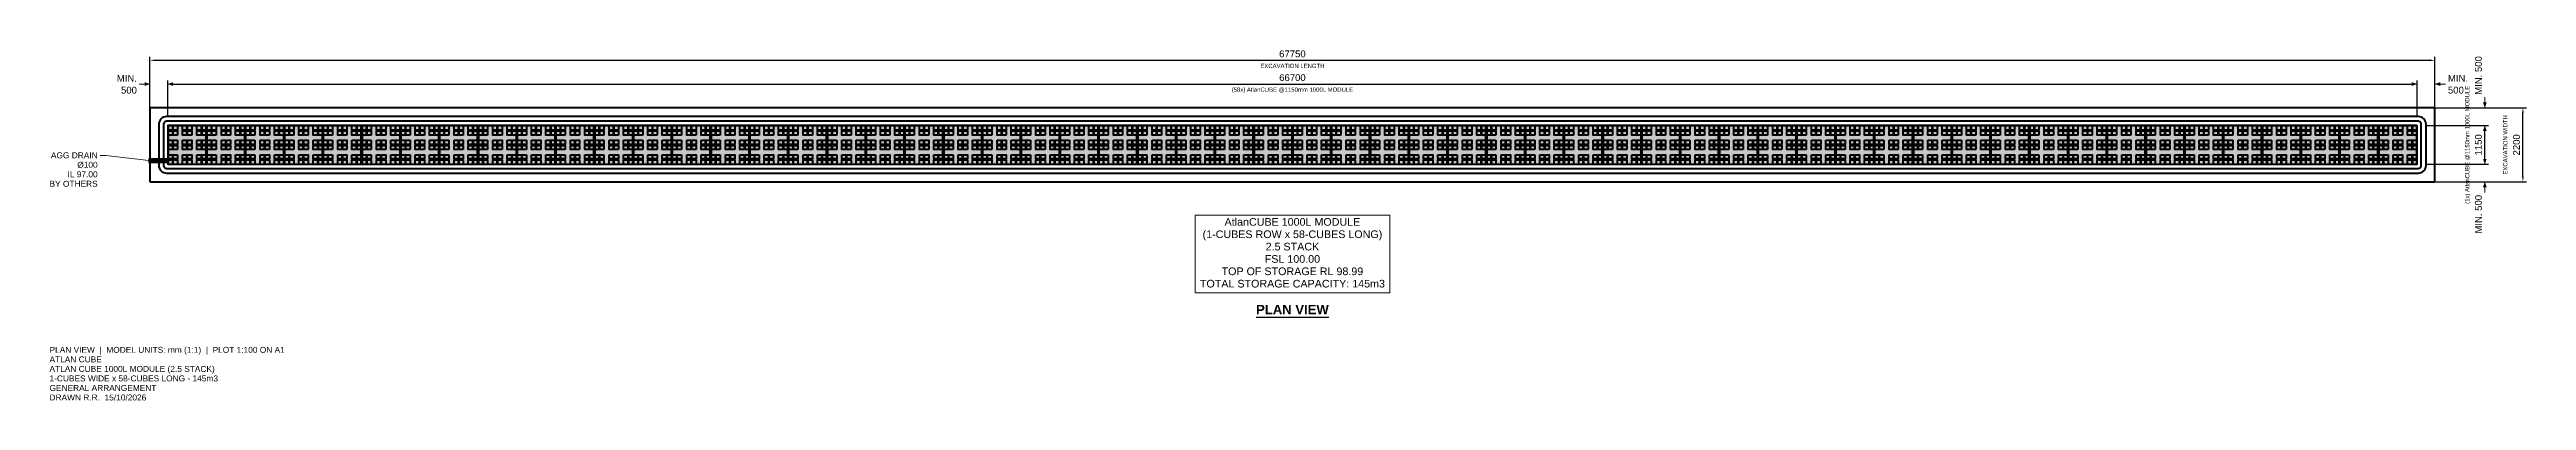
# Model space of a CAD drawing. Header units: millimetres. Extents: x -3504 to 69941, y -7018 to 3408.
import ezdxf
from ezdxf.enums import TextEntityAlignment as Align

# ---------------------------------------------------------------- set-up
doc = ezdxf.new("R2010")
doc.units = ezdxf.units.MM
for name, color, linetype in [('ANNOTATIONS', 7, 'Continuous'), ('DIMENSIONS', 7, 'Continuous'), ('EXCAVATION', 1, 'Continuous'), ('LEADERS', 7, 'Continuous'), ('MODULE_ART', 7, 'Continuous'), ('PIPES', 7, 'Continuous'), ('TANK', 7, 'Continuous'), ('TITLE', 7, 'Continuous')]:
    doc.layers.add(name, color=color, linetype=linetype)
doc.styles.add('ARIAL', font='arial.ttf')
doc.styles.add('ARIAL_BOLD', font='arialbd.ttf')
doc.dimstyles.get("Standard").update_dxf_attribs({"dimtxt": 2.5, "dimasz": 2.5, "dimexe": 1.25, "dimexo": 0.625, "dimtad": 1, "dimcen": 2.5, "dimazin": 3, "dimtfac": 1, "dimtmove": 0, "dimatfit": 3})

# ---------------------------------------------------------------- blocks, each defined once
blk = doc.blocks.new('atlancube_plan')
at = {"lineweight": -2}
for points in [[(1150, 1150), (0, 1150), (0, 0), (1150, 0)], [(11.4425, 5.727), (1138.5575, 5.727), (1138.5575, 1138.5575), (11.4425, 1138.5575)]]:
    blk.add_lwpolyline(points, close=True, dxfattribs=at)
for points in [[(1018.4055, 583.579), (1018.4055, 709.4465), (1138.5575, 709.4465), (1138.5575, 863.926), (1018.4055, 863.926), (1018.4055, 989.805), (1138.5575, 989.805), (1138.5575, 1012.69), (1018.4055, 1012.69), (1018.4055, 1138.5575), (989.805, 1138.5575), (989.805, 1012.69), (863.926, 1012.69), (863.926, 1138.5575), (715.1735, 1138.5575), (715.1735, 1012.69), (589.306, 1012.69), (589.306, 1138.5575), (560.694, 1138.5575), (560.694, 1012.69), (440.542, 1012.69), (440.542, 1138.5575), (286.074, 1138.5575), (286.074, 1012.69), (160.195, 1012.69), (160.195, 1138.5575), (137.31, 1138.5575), (137.31, 1012.69), (11.4425, 1012.69), (11.4425, 989.805), (137.31, 989.805), (137.31, 863.926), (11.4425, 863.926), (11.4425, 709.4465), (137.31, 709.4465), (137.31, 583.579), (11.4425, 583.579), (11.4425, 560.694), (137.31, 560.694)], [(286.074, 863.926), (160.195, 863.926), (160.195, 989.805)], [(160.195, 989.805), (286.074, 989.805), (286.074, 863.926)], [(440.542, 989.805), (560.694, 989.805), (560.694, 863.926)], [(560.694, 863.926), (440.542, 863.926), (440.542, 989.805)], [(589.306, 989.805), (715.1735, 989.805), (715.1735, 863.926)], [(715.1735, 863.926), (589.306, 863.926), (589.306, 989.805)], [(863.926, 989.805), (989.805, 989.805), (989.805, 863.926)], [(989.805, 863.926), (863.926, 863.926), (863.926, 989.805)], [(137.31, 560.694), (137.31, 434.8265), (11.4425, 434.8265), (11.4425, 280.347), (137.31, 280.347), (137.31, 160.195), (11.4425, 160.195), (11.4425, 131.5945), (137.31, 131.5945), (137.31, 5.727), (160.195, 5.727), (160.195, 131.5945), (286.074, 131.5945), (286.074, 5.727), (440.542, 5.727), (440.542, 131.5945), (560.694, 131.5945), (560.694, 5.727), (589.306, 5.727), (589.306, 131.5945), (715.1735, 131.5945), (715.1735, 5.727), (863.926, 5.727), (863.926, 131.5945), (989.805, 131.5945), (989.805, 5.727), (1018.4055, 5.727), (1018.4055, 131.5945), (1138.5575, 131.5945), (1138.5575, 160.195), (1018.4055, 160.195), (1018.4055, 280.347), (1138.5575, 280.347), (1138.5575, 434.8265), (1018.4055, 434.8265), (1018.4055, 560.694), (1138.5575, 560.694), (1138.5575, 583.579), (1018.4055, 583.579)], [(160.195, 583.579), (160.195, 709.4465), (286.074, 709.4465)], [(286.074, 709.4465), (286.074, 583.579), (160.195, 583.579)], [(160.195, 560.694), (286.074, 560.694), (286.074, 434.8265)], [(286.074, 434.8265), (160.195, 434.8265), (160.195, 560.694)], [(160.195, 160.195), (160.195, 280.347), (286.074, 280.347)], [(286.074, 280.347), (286.074, 160.195), (160.195, 160.195)], [(560.694, 583.579), (440.542, 583.579), (440.542, 709.4465)], [(440.542, 709.4465), (560.694, 709.4465), (560.694, 583.579)], [(560.694, 434.8265), (440.542, 434.8265), (440.542, 560.694)], [(440.542, 560.694), (560.694, 560.694), (560.694, 434.8265)], [(440.542, 280.347), (560.694, 280.347), (560.694, 160.195)], [(560.694, 160.195), (440.542, 160.195), (440.542, 280.347)], [(715.1735, 583.579), (589.306, 583.579), (589.306, 709.4465)], [(589.306, 709.4465), (715.1735, 709.4465), (715.1735, 583.579)], [(589.306, 560.694), (715.1735, 560.694), (715.1735, 434.8265)], [(715.1735, 434.8265), (589.306, 434.8265), (589.306, 560.694)], [(715.1735, 160.195), (589.306, 160.195), (589.306, 280.347)], [(589.306, 280.347), (715.1735, 280.347), (715.1735, 160.195)], [(863.926, 709.4465), (989.805, 709.4465), (989.805, 583.579)], [(989.805, 583.579), (863.926, 583.579), (863.926, 709.4465)], [(863.926, 560.694), (989.805, 560.694), (989.805, 434.8265)], [(989.805, 434.8265), (863.926, 434.8265), (863.926, 560.694)], [(863.926, 280.347), (989.805, 280.347), (989.805, 160.195)], [(989.805, 160.195), (863.926, 160.195), (863.926, 280.347)]]:
    blk.add_lwpolyline(points, dxfattribs=at)

msp = doc.modelspace()

# ---------------------------------------------------------------- linework, layer by layer
at = {"layer": 'ANNOTATIONS', "lineweight": 30}
msp.add_line((32272, -4543.1), (34428, -4543.1), dxfattribs=at)
at = {"layer": 'DIMENSIONS', "lineweight": 18}
for p, q in [((-842.5, 2380.6), (-525, 2380.6)), ((-525, 1675), (-525, 2486.4)), ((0, 1675), (0, 2486.4)), ((0, 2380.6), (317.5, 2380.6)), ((66382.5, 2380.6), (66700, 2380.6)), ((66700, 1675), (66700, 2486.4)), ((67225, 1675), (67225, 2486.4)), ((67225, 2380.6), (67542.5, 2380.6)), ((67225, 1675), (68812.5, 1675)), ((68706.7, 1675), (68706.7, 1992.5)), ((67225, 1150), (68812.5, 1150)), ((68706.7, 832.5), (68706.7, 1150)), ((67225, 0), (68812.5, 0)), ((68706.7, 0), (68706.7, 317.5)), ((67225, -525), (68812.5, -525)), ((68706.7, -842.5), (68706.7, -525))]:
    msp.add_line(p, q, dxfattribs=at)
at = {"layer": 'DIMENSIONS'}
for points in [[(-525, 2380.6), (-683.8, 2436.1), (-683.8, 2325)], [(0, 2380.6), (158.7, 2325), (158.7, 2436.1)], [(66700, 2380.6), (66541.2, 2436.1), (66541.2, 2325)], [(67225, 2380.6), (67383.8, 2325), (67383.8, 2436.1)], [(68706.7, 1675), (68762.2, 1833.8), (68651.1, 1833.8)], [(68706.7, 1150), (68651.1, 991.2), (68762.2, 991.2)], [(68706.7, 0), (68762.2, 158.7), (68651.1, 158.7)], [(68706.7, -525), (68651.1, -683.8), (68762.2, -683.8)]]:
    msp.add_solid(points, dxfattribs=at)
at = {"layer": 'EXCAVATION', "lineweight": 40, "true_color": 0x800000}
msp.add_lwpolyline([(-525, -525), (67225, -525), (67225, 1675), (-525, 1675)], close=True, dxfattribs=at)
at = {"layer": 'LEADERS', "lineweight": 18}
for p, q in [((-2006.7, 261.1), (-1830.3, 261.1)), ((-1830.3, 261.1), (-564.4, 105.8))]:
    msp.add_line(p, q, dxfattribs=at)
at = {"layer": 'MODULE_ART', "true_color": 0x999999}
msp.add_solid([(0, 0), (66700, 0), (0, 1150), (66700, 1150)], dxfattribs=at)
at = {"layer": 'PIPES', "lineweight": 30}
msp.add_lwpolyline([(-564.4, 52.9), (0, 52.9), (0, 158.7), (-564.4, 158.7)], close=True, dxfattribs=at)
at = {"layer": 'PIPES', "true_color": 0xbfbfbf}
msp.add_solid([(-564.4, 52.9), (0, 52.9), (-564.4, 158.7), (0, 158.7)], dxfattribs=at)
at = {"layer": 'TANK', "lineweight": 80}
for points in [[(66735.3, -264.6), (66780, -260.2), (66823, -247.1), (66862.7, -225.9), (66897.4, -197.4), (66925.9, -162.7), (66947.1, -123), (66960.2, -80), (66964.6, -35.3), (66964.6, 1185.3), (66960.2, 1230), (66947.1, 1273), (66925.9, 1312.7), (66897.4, 1347.4), (66862.7, 1375.9), (66823, 1397.1), (66780, 1410.2), (66735.3, 1414.6), (-35.3, 1414.6), (-80, 1410.2), (-123, 1397.1), (-162.7, 1375.9), (-197.4, 1347.4), (-225.9, 1312.7), (-247.1, 1273), (-260.2, 1230), (-264.6, 1185.3), (-264.6, -35.3), (-260.2, -80), (-247.1, -123), (-225.9, -162.7), (-197.4, -197.4), (-162.7, -225.9), (-123, -247.1), (-80, -260.2), (-35.3, -264.6)], [(66735.3, -123.5), (66752.5, -121.8), (66769, -116.8), (66784.3, -108.6), (66797.6, -97.6), (66808.6, -84.3), (66816.8, -69), (66821.8, -52.5), (66823.5, -35.3), (66823.5, 1185.3), (66821.8, 1202.5), (66816.8, 1219), (66808.6, 1234.3), (66797.6, 1247.6), (66784.3, 1258.6), (66769, 1266.8), (66752.5, 1271.8), (66735.3, 1273.5), (-35.3, 1273.5), (-52.5, 1271.8), (-69, 1266.8), (-84.3, 1258.6), (-97.6, 1247.6), (-108.6, 1234.3), (-116.8, 1219), (-121.8, 1202.5), (-123.5, 1185.3), (-123.5, -35.3), (-121.8, -52.5), (-116.8, -69), (-108.6, -84.3), (-97.6, -97.6), (-84.3, -108.6), (-69, -116.8), (-52.5, -121.8), (-35.3, -123.5)]]:
    msp.add_lwpolyline(points, close=True, dxfattribs=at)

# ---------------------------------------------------------------- block references
at = {"layer": 'MODULE_ART', "lineweight": 50}
for p in [(0, 0), (1150, 0), (2300, 0), (3450, 0), (4600, 0), (5750, 0), (6900, 0), (8050, 0), (9200, 0), (10350, 0), (11500, 0), (12650, 0), (13800, 0), (14950, 0), (16100, 0), (17250, 0), (18400, 0), (19550, 0), (20700, 0), (21850, 0), (23000, 0), (24150, 0), (25300, 0), (26450, 0), (27600, 0), (28750, 0), (29900, 0), (31050, 0), (32200, 0), (33350, 0), (34500, 0), (35650, 0), (36800, 0), (37950, 0), (39100, 0), (40250, 0), (41400, 0), (42550, 0), (43700, 0), (44850, 0), (46000, 0), (47150, 0), (48300, 0), (49450, 0), (50600, 0), (51750, 0), (52900, 0), (54050, 0), (55200, 0), (56350, 0), (57500, 0), (58650, 0), (59800, 0), (60950, 0), (62100, 0), (63250, 0), (64400, 0), (65550, 0)]:
    msp.add_blockref('atlancube_plan', p, dxfattribs=at)

# ---------------------------------------------------------------- texts
at = {"layer": 'ANNOTATIONS', "style": 'ARIAL'}
for s, p in [('AGG DRAIN', (-2077.2, 176.4)), ('Ø100', (-2077.2, -105.8)), ('BY OTHERS', (-2077.2, -670.3)), ('IL 97.00', (-2077.2, -388.1))]:
    msp.add_text(s, height=176.81, dxfattribs=at).set_placement(p, align=Align.RIGHT)
at = {"layer": 'DIMENSIONS', "style": 'ARIAL'}
for s, p in [('EXCAVATION LENGTH', (33350, 2856.8)), ('(58x) AtlanCUBE @1150mm 1000L MODULE', (33350, 2151.2))]:
    msp.add_text(s, height=126.294, dxfattribs=at).set_placement(p, align=Align.CENTER)
msp.add_text('MIN. 500', height=202.07, rotation=90, dxfattribs=at).set_placement((68618.5, 2063.1))
for s, p in [('MIN.', (-913.1, 2451.1)), ('500', (-913.1, 2098.3))]:
    msp.add_text(s, height=202.07, dxfattribs=at).set_placement(p, align=Align.RIGHT)
for s, p in [('500', (67613.1, 2098.3)), ('MIN.', (67613.1, 2451.1))]:
    msp.add_text(s, height=202.07, dxfattribs=at).set_placement(p)
for s, p in [('(1x) AtlanCUBE @1150mm 1000L MODULE', (68248.1, 575)), ('EXCAVATION WIDTH', (69376.9, 575))]:
    msp.add_text(s, height=126.294, rotation=90, dxfattribs=at).set_placement(p, align=Align.CENTER)
msp.add_text('MIN. 500', height=202.07, rotation=90, dxfattribs=at).set_placement((68618.5, -913.1), align=Align.RIGHT)
at = {"layer": 'TITLE', "style": 'ARIAL'}
for s, height, p in [('ATLAN CUBE', 176.81, (-3504.3, -5884.4)), ('PLAN VIEW  |  MODEL UNITS: mm (1:1)  |  PLOT 1:100 ON A1', 176.812, (-3504.3, -5601.5)), ('ATLAN CUBE 1000L MODULE (2.5 STACK)', 176.812, (-3504.3, -6167.3)), ('GENERAL ARRANGEMENT', 176.812, (-3504.3, -6733.1)), ('1-CUBES WIDE x 58-CUBES LONG - 145m3', 176.812, (-3504.3, -6450.2)), ('DRAWN R.R.  15/10/2026', 176.812, (-3504.3, -7016))]:
    msp.add_text(s, height=height, dxfattribs=at).set_placement(p)

# ---------------------------------------------------------------- dimensions: what is measured, and where the dimension line sits
at = {"layer": 'DIMENSIONS'}
for base, p1, p2 in [((-525, 3086.1), (-525, 1675), (67225, 1675)), ((0, 2380.6), (0, 1414.6), (66700, 1414.6))]:
    msp.add_linear_dim(base=base, p1=p1, p2=p2, dimstyle='Standard', override={"dimtxt": 202.071111, "dimasz": 158.75, "dimexe": 105.833333, "dimexo": 0, "dimgap": 88.194444, "dimtad": 1, "dimtih": 0, "dimtoh": 0, "dimdec": 0, "dimtxsty": 'ARIAL', "dimclrd": 7, "dimclre": 7, "dimclrt": 7}, dxfattribs=at).render()
for base, p1, p2 in [((69835.6, -525), (67225, -525), (67225, 1675)), ((68706.7, 0), (66964.6, 0), (66964.6, 1150))]:
    msp.add_linear_dim(base=base, p1=p1, p2=p2, angle=90, dimstyle='Standard', override={"dimtxt": 202.071111, "dimasz": 158.75, "dimexe": 105.833333, "dimexo": 0, "dimgap": 88.194444, "dimtad": 1, "dimtih": 0, "dimtoh": 0, "dimdec": 0, "dimtxsty": 'ARIAL', "dimclrd": 7, "dimclre": 7, "dimclrt": 7}, dxfattribs=at).render()

# ---------------------------------------------------------------- wipeouts: each hides what was drawn before it
msp.add_wipeout([(30465.2, -3819.9), (36234.8, -3819.9), (36234.8, -1512.8), (30465.2, -1512.8)])

# ---------------------------------------------------------------- next in the draw order: linework, layer by layer
at = {"layer": 'ANNOTATIONS', "lineweight": 20}
msp.add_lwpolyline([(30465.2, -3819.9), (36234.8, -3819.9), (36234.8, -1512.8), (30465.2, -1512.8)], close=True, dxfattribs=at)

# ---------------------------------------------------------------- next in the draw order: texts
at = {"layer": 'ANNOTATIONS'}
for s, height, style, p in [('(1-CUBES ROW x 58-CUBES LONG)', 227.33, 'ARIAL', (33350, -2193.6)), ('AtlanCUBE 1000L MODULE', 227.33, 'ARIAL', (33350, -1826.7)), ('FSL 100.00', 227.33, 'ARIAL', (33350, -2927.4)), ('2.5 STACK', 227.33, 'ARIAL', (33350, -2560.5)), ('TOTAL STORAGE CAPACITY: 145m3', 227.33, 'ARIAL', (33350, -3661.2)), ('TOP OF STORAGE RL 98.99', 227.33, 'ARIAL', (33350, -3294.3)), ('PLAN VIEW', 277.85, 'ARIAL_BOLD', (33350, -4454.9))]:
    msp.add_text(s, height=height, dxfattribs=dict(at, style=style)).set_placement(p, align=Align.CENTER)

doc.saveas('drawing.dxf')
